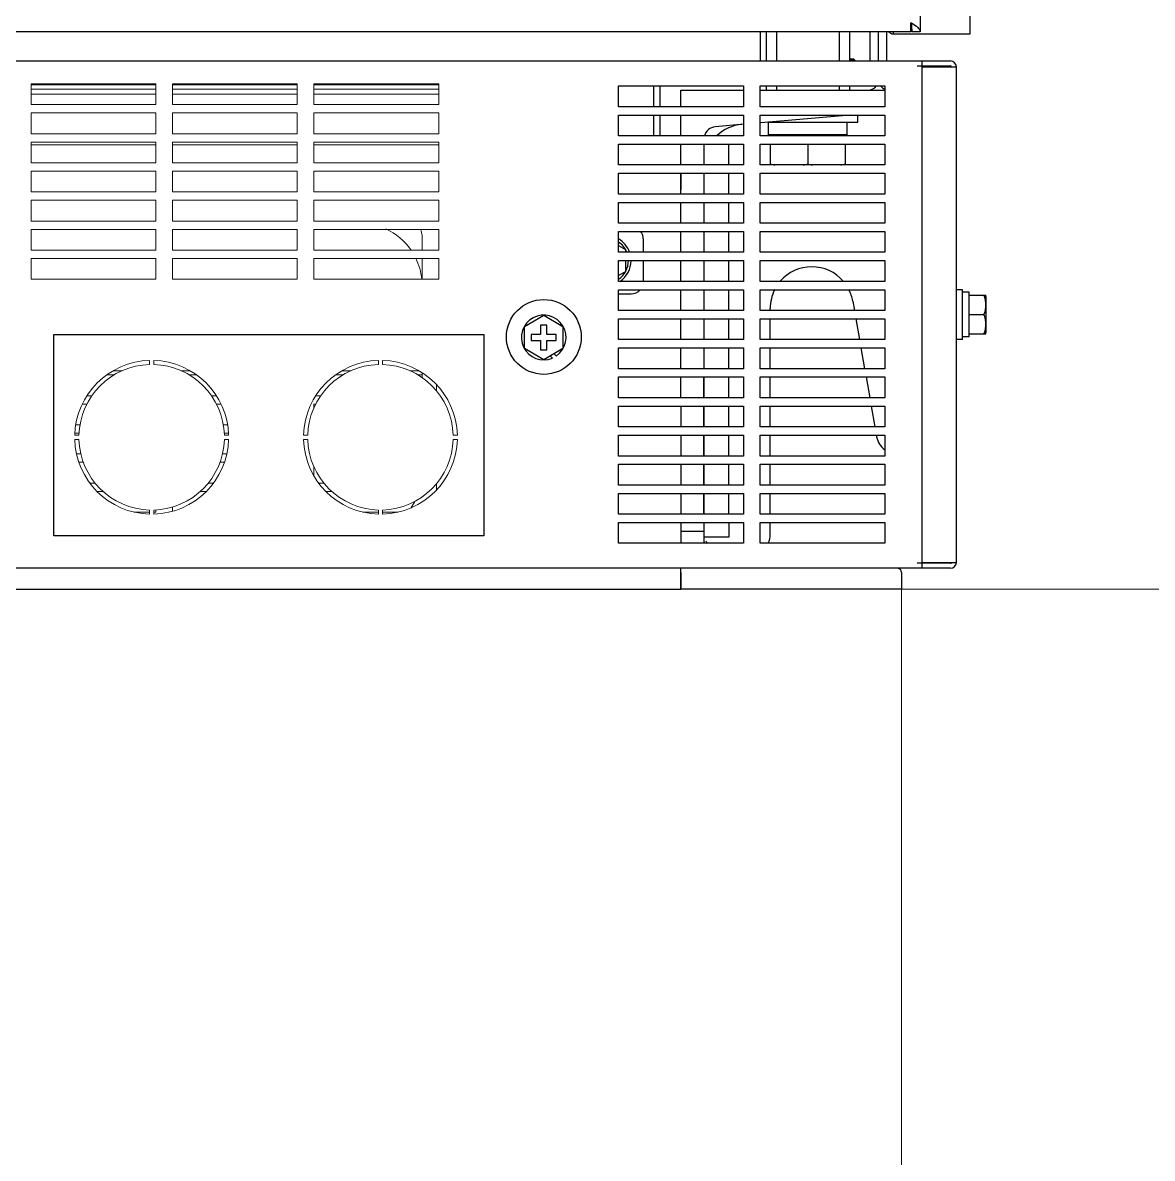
# Model space of a CAD drawing. Header units: millimetres. Extents: x 55614 to 110757, y -66981 to -47484.
# Drawn here: x 64558.4 to 64829.9, y -56817.1 to -56544 of the extents above; entities that cross this region are included whole.
import ezdxf

# ---------------------------------------------------------------- set-up
doc = ezdxf.new("R2010")
doc.units = ezdxf.units.MM
doc.layers.get('0').update_dxf_attribs({"lineweight": 15})
for name, color, linetype in [('2401-00300-M6-16HWMC_0', 7, 'Continuous'), ('2401-00332-S-M12-30HM_0', 7, 'Continuous'), ('2401-01144-S-M6-16HWM_0', 7, 'Continuous'), ('2403-00028_S-M8-0_0', 7, 'Continuous'), ('2404-00032-S-D12D24-P_0', 7, 'Continuous'), ('2404-00038-S-D12_0', 7, 'Continuous'), ('4212-68099_1_0', 7, 'Continuous'), ('4212-73755_1_0', 7, 'Continuous'), ('4212-73755_4_0', 7, 'Continuous'), ('4212-88600-1_0', 7, 'Continuous'), ('4212-88600-2_1_0', 7, 'Continuous'), ('4212-88600-4_0', 7, 'Continuous'), ('4212-88600-6_0', 7, 'Continuous'), ('4212-KH001_041_0', 7, 'Continuous'), ('4212-L0877_1_0', 7, 'Continuous'), ('4215-06931_0', 7, 'Continuous'), ('4215-06933_0', 7, 'Continuous'), ('4215-06934_0', 7, 'Continuous'), ('4215-07850_1_0', 7, 'Continuous'), ('CORNER_FITTING-1_041_0', 7, 'Continuous'), ('CORNER_FITTING-2_041_0', 7, 'Continuous')]:
    doc.layers.add(name, color=color, linetype=linetype)
doc.layers.add('DIM', color=5, linetype='Continuous', lineweight=18)
doc.layers.add('THICK', color=7, linetype='Continuous', lineweight=0)

# ---------------------------------------------------------------- blocks, each defined once
blk = doc.blocks.new('2-1725')
at = {"color": 7, "linetype": 'Continuous'}
for p, q in [((-16526.38, -73638.45), (-16496.38, -73638.45)), ((-16526.38, -73643.45), (-16526.38, -73638.45)), ((-16496.38, -73638.65), (-16526.38, -73638.65)), ((-16496.38, -73638.45), (-16496.38, -73643.45)), ((-16492.38, -73638.45), (-16462.38, -73638.45)), ((-16492.38, -73643.45), (-16492.38, -73638.45)), ((-16462.38, -73638.65), (-16492.38, -73638.65)), ((-16462.38, -73638.45), (-16462.38, -73643.45)), ((-16458.38, -73638.45), (-16428.38, -73638.45)), ((-16458.38, -73643.45), (-16458.38, -73638.45)), ((-16428.38, -73638.65), (-16458.38, -73638.65)), ((-16428.38, -73638.45), (-16428.38, -73643.45)), ((-16526.38, -73639.75), (-16496.38, -73639.75)), ((-16526.38, -73640.95), (-16496.38, -73640.95)), ((-16492.38, -73639.75), (-16462.38, -73639.75)), ((-16492.38, -73640.95), (-16462.38, -73640.95)), ((-16458.38, -73639.75), (-16428.38, -73639.75)), ((-16458.38, -73640.95), (-16428.38, -73640.95)), ((-16496.38, -73643.45), (-16526.38, -73643.45)), ((-16462.38, -73643.45), (-16492.38, -73643.45)), ((-16428.38, -73643.45), (-16458.38, -73643.45)), ((-16526.38, -73645.45), (-16496.38, -73645.45)), ((-16526.38, -73650.45), (-16526.38, -73645.45)), ((-16496.38, -73645.45), (-16496.38, -73650.45)), ((-16492.38, -73645.45), (-16462.38, -73645.45)), ((-16492.38, -73650.45), (-16492.38, -73645.45)), ((-16462.38, -73645.45), (-16462.38, -73650.45)), ((-16458.38, -73645.45), (-16428.38, -73645.45)), ((-16458.38, -73650.45), (-16458.38, -73645.45)), ((-16428.38, -73645.45), (-16428.38, -73650.45)), ((-16496.38, -73650.45), (-16526.38, -73650.45)), ((-16462.38, -73650.45), (-16492.38, -73650.45)), ((-16428.38, -73650.45), (-16458.38, -73650.45)), ((-16526.38, -73652.45), (-16496.38, -73652.45)), ((-16526.38, -73657.45), (-16526.38, -73652.45)), ((-16526.38, -73653.15), (-16496.38, -73653.15)), ((-16496.38, -73652.45), (-16496.38, -73657.45)), ((-16492.38, -73652.45), (-16462.38, -73652.45)), ((-16492.38, -73657.45), (-16492.38, -73652.45)), ((-16492.38, -73653.15), (-16462.38, -73653.15)), ((-16462.38, -73652.45), (-16462.38, -73657.45)), ((-16458.38, -73652.45), (-16428.38, -73652.45)), ((-16458.38, -73657.45), (-16458.38, -73652.45)), ((-16458.38, -73653.15), (-16428.38, -73653.15)), ((-16428.38, -73652.45), (-16428.38, -73657.45)), ((-16496.38, -73657.45), (-16526.38, -73657.45)), ((-16462.38, -73657.45), (-16492.38, -73657.45)), ((-16428.38, -73657.45), (-16458.38, -73657.45)), ((-16526.38, -73659.45), (-16496.38, -73659.45)), ((-16526.38, -73664.45), (-16526.38, -73659.45)), ((-16496.38, -73659.45), (-16496.38, -73664.45)), ((-16492.38, -73659.45), (-16462.38, -73659.45)), ((-16492.38, -73664.45), (-16492.38, -73659.45)), ((-16462.38, -73659.45), (-16462.38, -73664.45)), ((-16458.38, -73659.45), (-16428.38, -73659.45)), ((-16458.38, -73664.45), (-16458.38, -73659.45)), ((-16428.38, -73659.45), (-16428.38, -73664.45)), ((-16496.38, -73664.45), (-16526.38, -73664.45)), ((-16462.38, -73664.45), (-16492.38, -73664.45)), ((-16428.38, -73664.45), (-16458.38, -73664.45)), ((-16526.38, -73666.45), (-16496.38, -73666.45)), ((-16526.38, -73671.45), (-16526.38, -73666.45)), ((-16496.38, -73666.45), (-16496.38, -73671.45)), ((-16492.38, -73666.45), (-16462.38, -73666.45)), ((-16492.38, -73671.45), (-16492.38, -73666.45)), ((-16462.38, -73666.45), (-16462.38, -73671.45)), ((-16458.38, -73666.45), (-16428.38, -73666.45)), ((-16458.38, -73671.45), (-16458.38, -73666.45)), ((-16428.38, -73666.45), (-16428.38, -73671.45)), ((-16496.38, -73671.45), (-16526.38, -73671.45)), ((-16462.38, -73671.45), (-16492.38, -73671.45)), ((-16428.38, -73671.45), (-16458.38, -73671.45)), ((-16526.38, -73673.45), (-16496.38, -73673.45)), ((-16526.38, -73678.45), (-16526.38, -73673.45)), ((-16496.38, -73673.45), (-16496.38, -73678.45)), ((-16492.38, -73673.45), (-16462.38, -73673.45)), ((-16492.38, -73678.45), (-16492.38, -73673.45)), ((-16462.38, -73673.45), (-16462.38, -73678.45)), ((-16458.38, -73673.45), (-16428.38, -73673.45)), ((-16458.38, -73678.45), (-16458.38, -73673.45)), ((-16428.38, -73673.45), (-16428.38, -73678.45)), ((-16432.38, -73678.45), (-16432.38, -73674.95)), ((-16496.38, -73678.45), (-16526.38, -73678.45)), ((-16462.38, -73678.45), (-16492.38, -73678.45)), ((-16428.38, -73678.45), (-16458.38, -73678.45)), ((-16526.38, -73680.45), (-16496.38, -73680.45)), ((-16526.38, -73685.45), (-16526.38, -73680.45)), ((-16496.38, -73680.45), (-16496.38, -73685.45)), ((-16492.38, -73680.45), (-16462.38, -73680.45)), ((-16492.38, -73685.45), (-16492.38, -73680.45)), ((-16462.38, -73680.45), (-16462.38, -73685.45)), ((-16458.38, -73680.45), (-16428.38, -73680.45)), ((-16458.38, -73685.45), (-16458.38, -73680.45)), ((-16432.38, -73685.45), (-16432.38, -73680.45)), ((-16428.38, -73680.45), (-16428.38, -73685.45)), ((-16496.38, -73685.45), (-16526.38, -73685.45)), ((-16462.38, -73685.45), (-16492.38, -73685.45)), ((-16428.38, -73685.45), (-16458.38, -73685.45))]:
    blk.add_line(p, q, dxfattribs=at)
at = {"color": 1, "linetype": 'Continuous'}
for p, q in [((-16497.88, -73704.95), (-16497.88, -73705.95)), ((-16496.88, -73705.95), (-16496.88, -73704.95)), ((-16442.88, -73704.95), (-16442.88, -73705.95)), ((-16441.88, -73705.95), (-16441.88, -73704.95)), ((-16506.38, -73708.45), (-16508.2, -73708.45)), ((-16504.44, -73707.45), (-16506.66, -73707.45)), ((-16488.11, -73707.45), (-16490.32, -73707.45)), ((-16486.57, -73708.45), (-16488.38, -73708.45)), ((-16451.38, -73708.45), (-16453.2, -73708.45)), ((-16449.44, -73707.45), (-16451.66, -73707.45)), ((-16433.11, -73707.45), (-16435.32, -73707.45)), ((-16432.38, -73708.45), (-16433.38, -73708.45)), ((-16432.38, -73707.91), (-16432.38, -73709.1)), ((-16428.88, -73710.82), (-16428.88, -73712.34)), ((-16512.92, -73713.45), (-16511.72, -73713.45)), ((-16483.04, -73713.45), (-16481.85, -73713.45)), ((-16457.92, -73713.45), (-16456.72, -73713.45)), ((-16512.92, -73715.45), (-16514.05, -73715.45)), ((-16480.72, -73715.45), (-16481.84, -73715.45)), ((-16457.92, -73715.45), (-16458.38, -73715.45)), ((-16458.38, -73715.45), (-16458.38, -73716.39)), ((-16515.62, -73720.45), (-16514.6, -73720.45)), ((-16480.16, -73720.45), (-16479.15, -73720.45)), ((-16514.88, -73722.95), (-16515.88, -73722.95)), ((-16514.84, -73722.45), (-16515.84, -73722.45)), ((-16478.93, -73722.45), (-16479.93, -73722.45)), ((-16478.89, -73722.95), (-16479.89, -73722.95)), ((-16459.88, -73722.95), (-16460.88, -73722.95)), ((-16423.89, -73722.95), (-16424.89, -73722.95)), ((-16515.88, -73723.95), (-16514.88, -73723.95)), ((-16479.89, -73723.95), (-16478.89, -73723.95)), ((-16460.88, -73723.95), (-16459.88, -73723.95)), ((-16424.89, -73723.95), (-16423.89, -73723.95)), ((-16515.44, -73727.45), (-16514.42, -73727.45)), ((-16480.35, -73727.45), (-16479.33, -73727.45)), ((-16513.81, -73729.45), (-16514.88, -73729.45)), ((-16479.88, -73729.45), (-16480.96, -73729.45)), ((-16458.38, -73730.5), (-16458.38, -73732.72)), ((-16512.25, -73734.45), (-16510.96, -73734.45)), ((-16509.1, -73736.45), (-16510.51, -73736.45)), ((-16484.25, -73736.45), (-16485.67, -73736.45)), ((-16483.8, -73734.45), (-16482.51, -73734.45)), ((-16457.25, -73734.45), (-16455.96, -73734.45)), ((-16454.1, -73736.45), (-16455.51, -73736.45)), ((-16428.88, -73734.55), (-16428.88, -73736.08)), ((-16501.64, -73741.45), (-16497.88, -73741.45)), ((-16497.88, -73740.94), (-16497.88, -73741.94)), ((-16496.88, -73741.94), (-16496.88, -73740.94)), ((-16496.88, -73741.45), (-16496.38, -73741.45)), ((-16496.38, -73741.45), (-16496.38, -73740.9)), ((-16492.38, -73740.19), (-16492.38, -73741.23)), ((-16446.64, -73741.45), (-16442.88, -73741.45)), ((-16442.88, -73740.94), (-16442.88, -73741.94)), ((-16441.88, -73741.94), (-16441.88, -73740.94)), ((-16441.88, -73741.45), (-16438.12, -73741.45))]:
    blk.add_line(p, q, dxfattribs=at)
at = {"color": 5}
for points in [[(-18032.13, -73989.95), (-16317.13, -73989.95), (-16317.13, -73759.95), (-18032.13, -73759.95)], [(-18032.13, -73989.95), (-16317.13, -73989.95), (-16317.13, -73759.95), (-18032.13, -73759.95)], [(-18032.13, -73989.95), (-16317.13, -73989.95), (-16317.13, -73759.95), (-18032.13, -73759.95)], [(-16317.13, -73989.95), (-15860.11, -73989.95), (-15860.11, -73759.95), (-16317.13, -73759.95)]]:
    blk.add_lwpolyline(points, close=True, dxfattribs=at)
at = {"color": 7, "linetype": 'Continuous'}
for centre, radius, start, end in [((-16447.38, -73686.95), 15, 34.815, 65.0889), ((-16435.38, -73674.95), 3, 0, 30.1902), ((-16447.38, -73686.95), 15, 5.8604, 25.8691)]:
    blk.add_arc(centre, radius, start, end, dxfattribs=at)
at = {"color": 1, "linetype": 'Continuous'}
for centre, radius, start, end in [((-16497.38, -73723.45), 18.5, 91.5487, 178.4513), ((-16497.38, -73723.45), 17.5, 91.6372, 178.3628), ((-16497.38, -73723.45), 18.5, 1.5487, 88.4513), ((-16497.38, -73723.45), 17.5, 1.6372, 88.3628), ((-16442.38, -73723.45), 18.5, 91.5487, 178.4513), ((-16442.38, -73723.45), 17.5, 91.6372, 178.3628), ((-16442.38, -73723.45), 18.5, 1.5487, 88.4513), ((-16442.38, -73723.45), 17.5, 1.6372, 88.3628), ((-16497.38, -73723.45), 18.5, 181.5487, 268.4513), ((-16497.38, -73723.45), 17.5, 181.6372, 268.3628), ((-16497.38, -73723.45), 18.5, 271.5487, 358.4513), ((-16497.38, -73723.45), 17.5, 271.6372, 358.3628), ((-16442.38, -73723.45), 18.5, 181.5487, 268.4513), ((-16442.38, -73723.45), 17.5, 181.6372, 268.3628), ((-16442.38, -73723.45), 18.5, 271.5487, 358.4513), ((-16442.38, -73723.45), 17.5, 271.6372, 358.3628), ((-16447.38, -73731.95), 15, 325.1133, 332.3944)]:
    blk.add_arc(centre, radius, start, end, dxfattribs=at)
at = {"layer": '2401-00300-M6-16HWMC_0', "color": 7, "linetype": 'Continuous'}
for p, q in [((-16385.13, -73677.32), (-16383.5, -73678.27)), ((-16383.5, -73678.27), (-16383.5, -73678.95)), ((-16383.5, -73680.95), (-16383.5, -73683.62)), ((-16383.5, -73683.62), (-16385.13, -73684.57)), ((-16302.48, -73687.95), (-16303.93, -73687.95)), ((-16302.48, -73699.95), (-16302.48, -73687.95)), ((-16300.83, -73688.57), (-16302.48, -73688.57)), ((-16300.83, -73699.32), (-16300.83, -73688.57)), ((-16300.83, -73689.31), (-16296.87, -73689.31)), ((-16296.83, -73689.59), (-16296.83, -73698.3)), ((-16407.77, -73696.77), (-16403.13, -73694.09)), ((-16403.13, -73694.09), (-16398.5, -73696.77)), ((-16300.83, -73693.95), (-16297.35, -73693.95)), ((-16407.77, -73702.12), (-16407.77, -73696.77)), ((-16403.88, -73698.7), (-16406.13, -73698.7)), ((-16406.13, -73698.7), (-16406.13, -73700.2)), ((-16402.38, -73696.45), (-16403.88, -73696.45)), ((-16403.88, -73696.45), (-16403.88, -73698.7)), ((-16402.38, -73698.7), (-16402.38, -73696.45)), ((-16400.13, -73698.7), (-16402.38, -73698.7)), ((-16400.13, -73700.2), (-16400.13, -73698.7)), ((-16398.5, -73696.77), (-16398.5, -73702.12)), ((-16300.83, -73698.58), (-16296.87, -73698.58)), ((-16406.13, -73700.2), (-16403.88, -73700.2)), ((-16403.88, -73700.2), (-16403.88, -73702.45)), ((-16402.38, -73700.2), (-16400.13, -73700.2)), ((-16402.38, -73702.45), (-16402.38, -73700.2)), ((-16302.48, -73699.95), (-16303.93, -73699.95)), ((-16300.83, -73699.32), (-16302.48, -73699.32)), ((-16403.13, -73704.8), (-16407.77, -73702.12)), ((-16403.88, -73702.45), (-16402.38, -73702.45)), ((-16398.5, -73702.12), (-16403.13, -73704.8)), ((-16401.54, -73703.88), (-16401.03, -73704.39)), ((-16400.12, -73703.9), (-16400.65, -73703.37))]:
    blk.add_line(p, q, dxfattribs=at)
for centre, radius, start, end in [((-16388.13, -73680.95), 6, 19.5186, 59.9304), ((-16388.13, -73680.95), 5.38, 21.9007, 56.009), ((-16388.13, -73680.95), 5.38, 304.1123, 0), ((-16388.13, -73680.95), 6, 303.4139, 0), ((-16298.05, -73689.59), 1.22, 0, 13.392), ((-16403.13, -73699.45), 5.38, 304.1123, 292.9799), ((-16298.05, -73698.3), 1.22, 346.608, 0)]:
    blk.add_arc(centre, radius, start, end, dxfattribs=at)
for points, knots in [([(-16297.35, -73693.95), (-16297.1, -73693.64), (-16296.88, -73692.82), (-16296.86, -73691.63), (-16296.88, -73690.44), (-16297.1, -73689.62), (-16297.35, -73689.31)], [0, 0, 0, 0, 0.250792, 0.5, 0.749207, 1, 1, 1, 1]), ([(-16297.35, -73698.58), (-16297.1, -73698.27), (-16296.88, -73697.45), (-16296.86, -73696.26), (-16296.88, -73695.08), (-16297.1, -73694.25), (-16297.35, -73693.95)], [0, 0, 0, 0, 0.250791, 0.499999, 0.749207, 1, 1, 1, 1])]:
    blk.add_open_spline(points, degree=3, knots=knots, dxfattribs=at)
at = {"layer": '2401-00332-S-M12-30HM_0', "color": 7, "linetype": 'Continuous'}
for p, q in [((-16346.57, -73650.75), (-16348.63, -73650.75)), ((-16348.63, -73650.75), (-16348.63, -73650.95)), ((-16337.63, -73650.75), (-16341.68, -73650.75)), ((-16339.63, -73650.75), (-16339.63, -73650.95)), ((-16330.63, -73650.75), (-16332.7, -73650.75)), ((-16330.63, -73650.75), (-16330.63, -73650.95)), ((-16348.63, -73657.95), (-16348.63, -73652.95)), ((-16339.63, -73652.95), (-16339.63, -73657.74)), ((-16330.63, -73652.95), (-16330.63, -73657.95))]:
    blk.add_line(p, q, dxfattribs=at)
for centre, start, end in [((-16342.95, -73630.79), 258.0949, 260.4341), ((-16345.31, -73630.79), 279.5659, 281.9051), ((-16333.95, -73630.79), 258.0949, 260.4341), ((-16336.31, -73630.79), 279.5659, 281.9051)]:
    blk.add_arc(centre, 27.54, start, end, dxfattribs=at)
at = {"layer": '2401-01144-S-M6-16HWM_0', "color": 7, "linetype": 'Continuous'}
blk.add_circle((-16403.1, -73699.31), 9, dxfattribs=at)
at = {"layer": '2403-00028_S-M8-0_0', "color": 7, "linetype": 'Continuous'}
for p, q in [((-16328.61, -73632.48), (-16329.63, -73632.48)), ((-16328.31, -73632.78), (-16329.63, -73632.78)), ((-16328.31, -73632.78), (-16328.61, -73632.48)), ((-16328.31, -73632.78), (-16328.31, -73632.95))]:
    blk.add_line(p, q, dxfattribs=at)
at = {"layer": '2404-00032-S-D12D24-P_0', "color": 7, "linetype": 'Continuous'}
for p, q in [((-16327.63, -73647.65), (-16327.63, -73645.95)), ((-16348.91, -73647.65), (-16327.63, -73647.65))]:
    blk.add_line(p, q, dxfattribs=at)
at = {"layer": '2404-00038-S-D12_0', "color": 7, "linetype": 'Continuous'}
for p, q in [((-16349.08, -73650.75), (-16349.08, -73647.66)), ((-16330.18, -73650.75), (-16330.18, -73647.65)), ((-16348.63, -73650.75), (-16349.08, -73650.75)), ((-16341.68, -73650.75), (-16346.57, -73650.75)), ((-16332.7, -73650.75), (-16337.63, -73650.75)), ((-16330.18, -73650.75), (-16330.63, -73650.75))]:
    blk.add_line(p, q, dxfattribs=at)
at = {"layer": '4212-68099_1_0', "color": 7, "linetype": 'Continuous'}
for p, q in [((-16312.63, -71550.95), (-16312.63, -73625.95)), ((-16314.83, -73625.95), (-16314.83, -73623.75)), ((-16314.83, -73623.75), (-16314.74, -73623.8)), ((-16314.83, -73623.75), (-16314.8, -73623.94)), ((-16314.74, -73623.8), (-16314.63, -73623.87)), ((-16314.83, -73625.95), (-17149.43, -73625.95)), ((-16312.63, -73625.95), (-16314.63, -73625.95))]:
    blk.add_line(p, q, dxfattribs=at)
blk.add_open_spline([(-16314.8, -73623.94), (-16314.71, -73624.61), (-16314.63, -73625.28), (-16314.63, -73625.95)], degree=3, dxfattribs=at)
blk.add_open_spline([(-16314.63, -73623.87), (-16314.14, -73624.19), (-16313.32, -73624.68), (-16312.63, -73625.55), (-16312.63, -73625.95)], degree=3, knots=[0, 0, 0, 0, 0.597826, 1, 1, 1, 1], dxfattribs=at)
at = {"layer": '4212-73755_1_0', "color": 7, "linetype": 'Continuous'}
for p, q in [((-16300.63, -73626.45), (-16300.63, -72574.95)), ((-16319.13, -73625.95), (-16319.13, -73626.45)), ((-16319.13, -73626.45), (-16300.63, -73626.45))]:
    blk.add_line(p, q, dxfattribs=at)
blk.add_arc((-16318.93, -73624.75), 1.7, 225.0469, 263.2317, dxfattribs=at)
at = {"layer": '4212-73755_4_0', "color": 7, "linetype": 'Continuous'}
for p, q in [((-16322.63, -73632.95), (-16322.63, -73625.95)), ((-16320.63, -73632.95), (-16320.63, -73625.95))]:
    blk.add_line(p, q, dxfattribs=at)
blk.add_arc((-16320.13, -73637.45), 2.5, 216.9801, 246.148, dxfattribs=at)
at = {"layer": '4212-88600-1_0', "color": 7, "linetype": 'Continuous'}
for p, q in [((-16370.13, -73639.95), (-16355.13, -73639.95)), ((-16370.13, -73643.95), (-16370.13, -73639.95)), ((-16351.13, -73639.95), (-16321.13, -73639.95)), ((-16370.13, -73650.95), (-16370.13, -73645.95)), ((-16329.48, -73645.95), (-16350.97, -73647.83)), ((-16354.94, -73648.17), (-16361.89, -73648.78)), ((-16370.13, -73657.95), (-16370.13, -73652.95)), ((-16364.63, -73652.95), (-16364.63, -73657.95)), ((-16370.13, -73664.95), (-16370.13, -73659.95)), ((-16364.63, -73659.95), (-16364.63, -73664.95)), ((-16370.13, -73671.95), (-16370.13, -73666.95)), ((-16364.63, -73666.95), (-16364.63, -73671.95)), ((-16370.13, -73678.95), (-16370.13, -73673.95)), ((-16364.63, -73673.95), (-16364.63, -73678.95)), ((-16370.13, -73685.95), (-16370.13, -73680.95)), ((-16364.63, -73680.95), (-16364.63, -73685.95)), ((-16370.13, -73692.95), (-16370.13, -73687.95)), ((-16364.63, -73687.95), (-16364.63, -73692.95)), ((-16370.13, -73699.95), (-16370.13, -73694.95)), ((-16364.63, -73694.95), (-16364.63, -73699.95)), ((-16370.13, -73706.95), (-16370.13, -73701.95)), ((-16364.63, -73701.95), (-16364.63, -73706.95)), ((-16370.13, -73713.95), (-16370.13, -73708.95)), ((-16364.63, -73708.95), (-16364.63, -73713.95)), ((-16370.13, -73715.95), (-16370.13, -73720.95)), ((-16364.63, -73715.95), (-16364.63, -73720.95)), ((-16370.13, -73722.95), (-16370.13, -73727.95)), ((-16364.63, -73722.95), (-16364.63, -73727.95)), ((-16370.13, -73729.95), (-16370.13, -73734.95)), ((-16364.63, -73729.95), (-16364.63, -73734.95)), ((-16370.13, -73736.95), (-16370.13, -73741.95)), ((-16364.63, -73736.95), (-16364.63, -73741.95)), ((-16370.13, -73743.95), (-16370.13, -73748.95)), ((-16364.63, -73743.95), (-16364.63, -73748.12)), ((-16370.13, -73746.01), (-16364.63, -73746.01)), ((-16370.13, -73759.95), (-16370.13, -73754.95)), ((-16317.13, -73755.94), (-16317.13, -73759.95)), ((-16317.13, -73759.95), (-16370.13, -73759.95))]:
    blk.add_line(p, q, dxfattribs=at)
for centre, radius, start, end in [((-16361.63, -73651.77), 3, 95, 163.9984), ((-16361.63, -73748.12), 3, 180, 195.9902), ((-16318.13, -73755.94), 1, 0, 85)]:
    blk.add_arc(centre, radius, start, end, dxfattribs=at)
at = {"layer": '4212-88600-2_1_0', "color": 7, "linetype": 'Continuous'}
for p, q in [((-16370.13, -73659.95), (-16370.13, -73663.95)), ((-16370.13, -73715.95), (-16370.13, -73720.95)), ((-16370.13, -73722.95), (-16370.13, -73727.95)), ((-16370.13, -73729.95), (-16370.13, -73734.95)), ((-16370.13, -73736.95), (-16370.13, -73741.95)), ((-16370.13, -73743.95), (-16370.13, -73746.01)), ((-16370.13, -73755.94), (-16370.13, -73759.95)), ((-17094.13, -73759.95), (-16370.13, -73759.95))]:
    blk.add_line(p, q, dxfattribs=at)
at = {"layer": '4212-88600-4_0', "color": 7, "linetype": 'Continuous'}
for p, q in [((-16358.63, -73657.95), (-16358.63, -73652.95)), ((-16364.63, -73657.45), (-16364.63, -73657.95)), ((-16364.63, -73659.95), (-16364.63, -73664.95)), ((-16358.63, -73664.95), (-16358.63, -73659.95)), ((-16364.63, -73666.95), (-16364.63, -73671.95)), ((-16358.63, -73671.95), (-16358.63, -73666.95)), ((-16364.63, -73673.95), (-16364.63, -73678.95)), ((-16358.63, -73678.95), (-16358.63, -73673.95)), ((-16364.63, -73680.95), (-16364.63, -73685.95)), ((-16358.63, -73685.95), (-16358.63, -73680.95)), ((-16364.63, -73687.95), (-16364.63, -73692.95)), ((-16358.63, -73692.95), (-16358.63, -73687.95)), ((-16364.63, -73694.95), (-16364.63, -73699.95)), ((-16358.63, -73699.95), (-16358.63, -73694.95)), ((-16364.63, -73701.95), (-16364.63, -73706.95)), ((-16358.63, -73706.95), (-16358.63, -73701.95)), ((-16364.63, -73713.95), (-16364.63, -73708.95)), ((-16358.63, -73713.95), (-16358.63, -73708.95)), ((-16364.63, -73720.95), (-16364.63, -73715.95)), ((-16358.63, -73720.95), (-16358.63, -73715.95)), ((-16364.63, -73727.95), (-16364.63, -73722.95)), ((-16358.63, -73727.95), (-16358.63, -73722.95)), ((-16364.63, -73734.95), (-16364.63, -73729.95)), ((-16358.63, -73734.95), (-16358.63, -73729.95)), ((-16364.63, -73741.95), (-16364.63, -73736.95)), ((-16358.63, -73741.95), (-16358.63, -73736.95)), ((-16358.63, -73743.95), (-16358.63, -73747.45)), ((-16358.63, -73747.45), (-16364.63, -73747.45))]:
    blk.add_line(p, q, dxfattribs=at)
at = {"layer": '4212-88600-6_0', "color": 7, "linetype": 'Continuous'}
for p, q in [((-16348.68, -73692.95), (-16348.68, -73692.45)), ((-16328.83, -73690.71), (-16328.44, -73692.95)), ((-16348.68, -73699.95), (-16348.68, -73694.95)), ((-16328.09, -73694.95), (-16327.21, -73699.95)), ((-16348.68, -73706.95), (-16348.68, -73701.95)), ((-16326.85, -73701.95), (-16325.97, -73706.95)), ((-16348.68, -73713.95), (-16348.68, -73708.95)), ((-16325.62, -73708.95), (-16324.74, -73713.95)), ((-16348.68, -73720.95), (-16348.68, -73715.95)), ((-16324.38, -73715.95), (-16323.5, -73720.95)), ((-16348.68, -73727.95), (-16348.68, -73722.95)), ((-16323.15, -73722.95), (-16323.09, -73723.31)), ((-16348.68, -73734.95), (-16348.68, -73729.95)), ((-16348.68, -73741.95), (-16348.68, -73736.95)), ((-16348.68, -73746.81), (-16348.68, -73743.95))]:
    blk.add_line(p, q, dxfattribs=at)
for centre, radius, start, end in [((-16354.63, -73658.18), 10, 95, 133.3743), ((-16338.68, -73692.45), 10, 40.7392, 139.2265), ((-16338.68, -73692.45), 10, 153.1238, 180), ((-16338.68, -73692.45), 10, 10, 26.8855), ((-16318.16, -73722.45), 5, 190, 233.3254), ((-16353.68, -73746.81), 5, 334.6291, 0), ((-16359.63, -73746.29), 5, 204.2857, 212.2893)]:
    blk.add_arc(centre, radius, start, end, dxfattribs=at)
at = {"layer": '4212-KH001_041_0', "color": 7, "linetype": 'Continuous'}
blk.add_line((-16351.13, -73625.95), (-16351.13, -73632.95), dxfattribs=at)
at = {"layer": '4212-L0877_1_0', "color": 7, "linetype": 'Continuous'}
blk.add_line((-16324.63, -73632.95), (-16324.63, -73625.95), dxfattribs=at)
blk.add_arc((-16325.13, -73637.45), 2.5, 270, 323.0204, dxfattribs=at)
at = {"layer": '4215-06931_0', "color": 7, "linetype": 'Continuous'}
for p, q in [((-16312.13, -73632.95), (-16305.33, -73632.95)), ((-16312.13, -73634.15), (-16305.33, -73634.15)), ((-16312.13, -73634.35), (-16303.93, -73634.35)), ((-16303.93, -73753.55), (-16303.93, -73634.35)), ((-16312.13, -73753.55), (-16303.93, -73753.55)), ((-16305.33, -73753.75), (-16312.13, -73753.75)), ((-16305.33, -73754.95), (-16312.13, -73754.95))]:
    blk.add_line(p, q, dxfattribs=at)
for centre, radius, start, end in [((-16305.33, -73634.35), 1.4, 0, 90), ((-16305.33, -73634.35), 0.2, 0, 90), ((-16305.33, -73753.55), 1.4, 270, 0), ((-16305.33, -73753.55), 0.2, 270, 0)]:
    blk.add_arc(centre, radius, start, end, dxfattribs=at)
at = {"layer": '4215-06933_0', "color": 7, "linetype": 'Continuous'}
for p, q in [((-16379.13, -73678.95), (-16379.13, -73675.95)), ((-16379.13, -73685.95), (-16379.13, -73680.95)), ((-16385.13, -73688.95), (-16382.13, -73688.95))]:
    blk.add_line(p, q, dxfattribs=at)
for centre, start, end in [((-16382.13, -73675.95), 0, 42.0875), ((-16382.13, -73685.95), 270, 317.9125)]:
    blk.add_arc(centre, 3, start, end, dxfattribs=at)
at = {"layer": '4215-06934_0', "color": 7, "linetype": 'Continuous'}
for p, q in [((-17152.13, -73632.95), (-16312.13, -73632.95)), ((-16312.13, -73754.95), (-16312.13, -73632.95)), ((-16313.33, -73634.15), (-16312.13, -73634.15)), ((-16385.13, -73638.95), (-16355.13, -73638.95)), ((-16385.13, -73643.95), (-16385.13, -73638.95)), ((-16355.13, -73638.95), (-16355.13, -73643.95)), ((-16351.13, -73638.95), (-16321.13, -73638.95)), ((-16351.13, -73643.95), (-16351.13, -73638.95)), ((-16321.13, -73638.95), (-16321.13, -73643.95)), ((-16355.13, -73643.95), (-16385.13, -73643.95)), ((-16321.13, -73643.95), (-16351.13, -73643.95)), ((-16385.13, -73645.95), (-16355.13, -73645.95)), ((-16385.13, -73650.95), (-16385.13, -73645.95)), ((-16355.13, -73645.95), (-16355.13, -73650.95)), ((-16351.13, -73645.95), (-16321.13, -73645.95)), ((-16351.13, -73650.95), (-16351.13, -73645.95)), ((-16321.13, -73645.95), (-16321.13, -73650.95)), ((-16355.13, -73650.95), (-16385.13, -73650.95)), ((-16321.13, -73650.95), (-16351.13, -73650.95)), ((-16385.13, -73652.95), (-16355.13, -73652.95)), ((-16385.13, -73657.95), (-16385.13, -73652.95)), ((-16355.13, -73652.95), (-16355.13, -73657.95)), ((-16351.13, -73652.95), (-16321.13, -73652.95)), ((-16351.13, -73657.95), (-16351.13, -73652.95)), ((-16321.13, -73652.95), (-16321.13, -73657.95)), ((-16355.13, -73657.95), (-16385.13, -73657.95)), ((-16385.13, -73659.95), (-16355.13, -73659.95)), ((-16385.13, -73664.95), (-16385.13, -73659.95)), ((-16355.13, -73659.95), (-16355.13, -73664.95)), ((-16321.13, -73657.95), (-16351.13, -73657.95)), ((-16351.13, -73659.95), (-16321.13, -73659.95)), ((-16351.13, -73664.95), (-16351.13, -73659.95)), ((-16321.13, -73659.95), (-16321.13, -73664.95)), ((-16355.13, -73664.95), (-16385.13, -73664.95)), ((-16321.13, -73664.95), (-16351.13, -73664.95)), ((-16385.13, -73666.95), (-16355.13, -73666.95)), ((-16385.13, -73671.95), (-16385.13, -73666.95)), ((-16355.13, -73666.95), (-16355.13, -73671.95)), ((-16351.13, -73666.95), (-16321.13, -73666.95)), ((-16351.13, -73671.95), (-16351.13, -73666.95)), ((-16321.13, -73666.95), (-16321.13, -73671.95)), ((-16355.13, -73671.95), (-16385.13, -73671.95)), ((-16385.13, -73673.95), (-16355.13, -73673.95)), ((-16385.13, -73678.95), (-16385.13, -73673.95)), ((-16355.13, -73673.95), (-16355.13, -73678.95)), ((-16321.13, -73671.95), (-16351.13, -73671.95)), ((-16351.13, -73673.95), (-16321.13, -73673.95)), ((-16351.13, -73678.95), (-16351.13, -73673.95)), ((-16321.13, -73673.95), (-16321.13, -73678.95)), ((-16355.13, -73678.95), (-16385.13, -73678.95)), ((-16321.13, -73678.95), (-16351.13, -73678.95)), ((-16385.13, -73680.95), (-16355.13, -73680.95)), ((-16385.13, -73685.95), (-16385.13, -73680.95)), ((-16355.13, -73680.95), (-16355.13, -73685.95)), ((-16351.13, -73680.95), (-16321.13, -73680.95)), ((-16351.13, -73685.95), (-16351.13, -73680.95)), ((-16321.13, -73680.95), (-16321.13, -73685.95)), ((-16355.13, -73685.95), (-16385.13, -73685.95)), ((-16321.13, -73685.95), (-16351.13, -73685.95)), ((-16385.13, -73687.95), (-16355.13, -73687.95)), ((-16385.13, -73692.95), (-16385.13, -73687.95)), ((-16355.13, -73687.95), (-16355.13, -73692.95)), ((-16351.13, -73687.95), (-16321.13, -73687.95)), ((-16351.13, -73692.95), (-16351.13, -73687.95)), ((-16321.13, -73687.95), (-16321.13, -73692.95)), ((-16355.13, -73692.95), (-16385.13, -73692.95)), ((-16321.13, -73692.95), (-16351.13, -73692.95)), ((-16385.13, -73694.95), (-16355.13, -73694.95)), ((-16385.13, -73699.95), (-16385.13, -73694.95)), ((-16355.13, -73694.95), (-16355.13, -73699.95)), ((-16351.13, -73694.95), (-16321.13, -73694.95)), ((-16351.13, -73699.95), (-16351.13, -73694.95)), ((-16321.13, -73694.95), (-16321.13, -73699.95)), ((-16355.13, -73699.95), (-16385.13, -73699.95)), ((-16321.13, -73699.95), (-16351.13, -73699.95)), ((-16385.13, -73701.95), (-16355.13, -73701.95)), ((-16385.13, -73706.95), (-16385.13, -73701.95)), ((-16355.13, -73701.95), (-16355.13, -73706.95)), ((-16351.13, -73701.95), (-16321.13, -73701.95)), ((-16351.13, -73706.95), (-16351.13, -73701.95)), ((-16321.13, -73701.95), (-16321.13, -73706.95)), ((-16355.13, -73706.95), (-16385.13, -73706.95)), ((-16321.13, -73706.95), (-16351.13, -73706.95)), ((-16385.13, -73708.95), (-16355.13, -73708.95)), ((-16385.13, -73713.95), (-16385.13, -73708.95)), ((-16355.13, -73708.95), (-16355.13, -73713.95)), ((-16351.13, -73708.95), (-16321.13, -73708.95)), ((-16351.13, -73713.95), (-16351.13, -73708.95)), ((-16321.13, -73708.95), (-16321.13, -73713.95)), ((-16355.13, -73713.95), (-16385.13, -73713.95)), ((-16321.13, -73713.95), (-16351.13, -73713.95)), ((-16385.13, -73715.95), (-16355.13, -73715.95)), ((-16385.13, -73720.95), (-16385.13, -73715.95)), ((-16355.13, -73715.95), (-16355.13, -73720.95)), ((-16351.13, -73715.95), (-16321.13, -73715.95)), ((-16351.13, -73720.95), (-16351.13, -73715.95)), ((-16321.13, -73715.95), (-16321.13, -73720.95)), ((-16355.13, -73720.95), (-16385.13, -73720.95)), ((-16385.13, -73722.95), (-16355.13, -73722.95)), ((-16385.13, -73727.95), (-16385.13, -73722.95)), ((-16355.13, -73722.95), (-16355.13, -73727.95)), ((-16321.13, -73720.95), (-16351.13, -73720.95)), ((-16351.13, -73722.95), (-16321.13, -73722.95)), ((-16351.13, -73727.95), (-16351.13, -73722.95)), ((-16321.13, -73722.95), (-16321.13, -73727.95)), ((-16355.13, -73727.95), (-16385.13, -73727.95)), ((-16321.13, -73727.95), (-16351.13, -73727.95)), ((-16385.13, -73729.95), (-16355.13, -73729.95)), ((-16385.13, -73734.95), (-16385.13, -73729.95)), ((-16355.13, -73729.95), (-16355.13, -73734.95)), ((-16351.13, -73729.95), (-16321.13, -73729.95)), ((-16351.13, -73734.95), (-16351.13, -73729.95)), ((-16321.13, -73729.95), (-16321.13, -73734.95)), ((-16355.13, -73734.95), (-16385.13, -73734.95)), ((-16385.13, -73736.95), (-16355.13, -73736.95)), ((-16385.13, -73741.95), (-16385.13, -73736.95)), ((-16355.13, -73736.95), (-16355.13, -73741.95)), ((-16321.13, -73734.95), (-16351.13, -73734.95)), ((-16351.13, -73736.95), (-16321.13, -73736.95)), ((-16351.13, -73741.95), (-16351.13, -73736.95)), ((-16321.13, -73736.95), (-16321.13, -73741.95)), ((-16355.13, -73741.95), (-16385.13, -73741.95)), ((-16321.13, -73741.95), (-16351.13, -73741.95)), ((-16385.13, -73743.95), (-16355.13, -73743.95)), ((-16385.13, -73748.95), (-16385.13, -73743.95)), ((-16355.13, -73743.95), (-16355.13, -73748.95)), ((-16351.13, -73743.95), (-16321.13, -73743.95)), ((-16351.13, -73748.95), (-16351.13, -73743.95)), ((-16321.13, -73743.95), (-16321.13, -73748.95)), ((-16355.13, -73748.95), (-16385.13, -73748.95)), ((-16321.13, -73748.95), (-16351.13, -73748.95)), ((-16312.13, -73754.95), (-17152.13, -73754.95)), ((-16312.13, -73753.75), (-16313.33, -73753.75))]:
    blk.add_line(p, q, dxfattribs=at)
at = {"layer": '4215-07850_1_0', "color": 7, "linetype": 'Continuous'}
for p, q in [((-16376.63, -73643.95), (-16376.63, -73638.95)), ((-16375.13, -73643.95), (-16375.13, -73638.95)), ((-16376.63, -73650.95), (-16376.63, -73645.95)), ((-16375.13, -73650.95), (-16375.13, -73645.95))]:
    blk.add_line(p, q, dxfattribs=at)
at = {"layer": 'CORNER_FITTING-1_041_0', "color": 7, "linetype": 'Continuous'}
blk.add_line((-16345.63, -73639.95), (-16333.63, -73639.95), dxfattribs=at)
at = {"layer": 'CORNER_FITTING-2_041_0', "color": 7, "linetype": 'Continuous'}
for p, q in [((-16349.63, -73625.95), (-16349.63, -73632.95)), ((-16347.13, -73625.95), (-16347.13, -73632.95)), ((-16332.13, -73625.95), (-16332.13, -73632.95)), ((-16329.63, -73625.95), (-16329.63, -73632.95)), ((-16349.63, -73638.95), (-16349.63, -73639.95)), ((-16347.13, -73638.95), (-16347.13, -73639.95)), ((-16345.63, -73639.95), (-16333.63, -73639.95)), ((-16332.13, -73638.95), (-16332.13, -73639.95)), ((-16329.63, -73638.95), (-16329.63, -73639.95))]:
    blk.add_line(p, q, dxfattribs=at)
at = {"layer": 'DIM', "color": 2, "lineweight": 30}
blk.add_lwpolyline([(-16520.91, -73698.69), (-16417.51, -73698.69), (-16417.51, -73747.11), (-16520.91, -73747.11)], close=True, dxfattribs=at)

msp = doc.modelspace()

# ---------------------------------------------------------------- block references
at = {"layer": 'THICK', "lineweight": -3}
msp.add_blockref('2-1725', (81086.76, 17079.761), dxfattribs=at)

doc.saveas('drawing.dxf')
